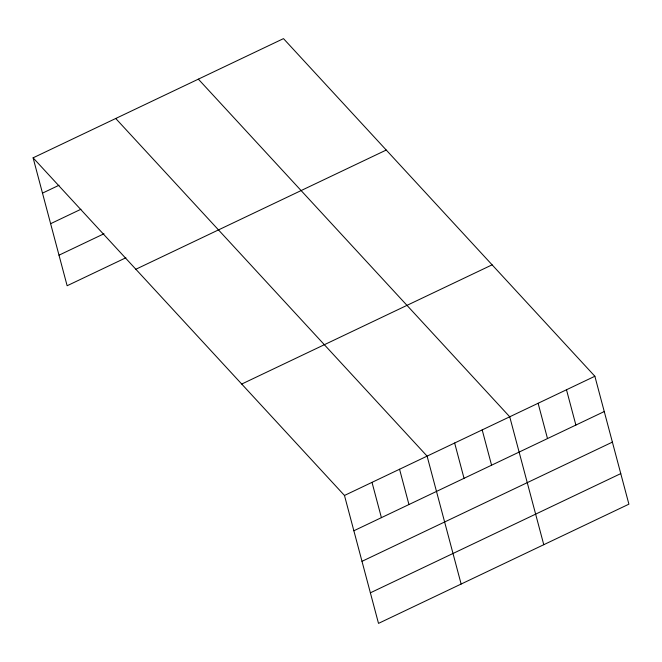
<?xml version="1.0" encoding="UTF-8"?>
<svg xmlns="http://www.w3.org/2000/svg" width="662" height="662" viewBox="0 0 662 662"><rect width="100%" height="100%" fill="white"/><g stroke="black" fill="none" stroke-linecap="round" stroke-linejoin="round"><path stroke-width="0.99" d="M33.1 157.829L283.493 38.619L594.865 376.256L628.9 504.171L378.507 623.381L344.472 495.466L33.1 157.829L67.135 285.744L125.896 257.766M42.492 193.13L59.017 185.261M50.626 223.69L80.921 209.266M59.001 255.184L103.992 233.76M135.851 269.252L386.244 150.042M241.721 384.051L492.114 264.833M344.472 495.466L594.865 376.256M353.864 530.767L604.257 411.549M361.998 561.326L612.391 442.117M370.372 592.821L620.766 473.603M198.36 79.15L509.732 416.787L543.767 544.702M115.734 118.49L427.098 456.126L461.133 584.041M566.49 389.769L575.882 425.062M538.107 403.274L547.499 438.575M482.184 429.903L491.576 465.196M454.645 443.01L464.037 478.312M399.558 469.242L408.95 504.535M372.011 482.358L381.403 517.651"/></g></svg>
